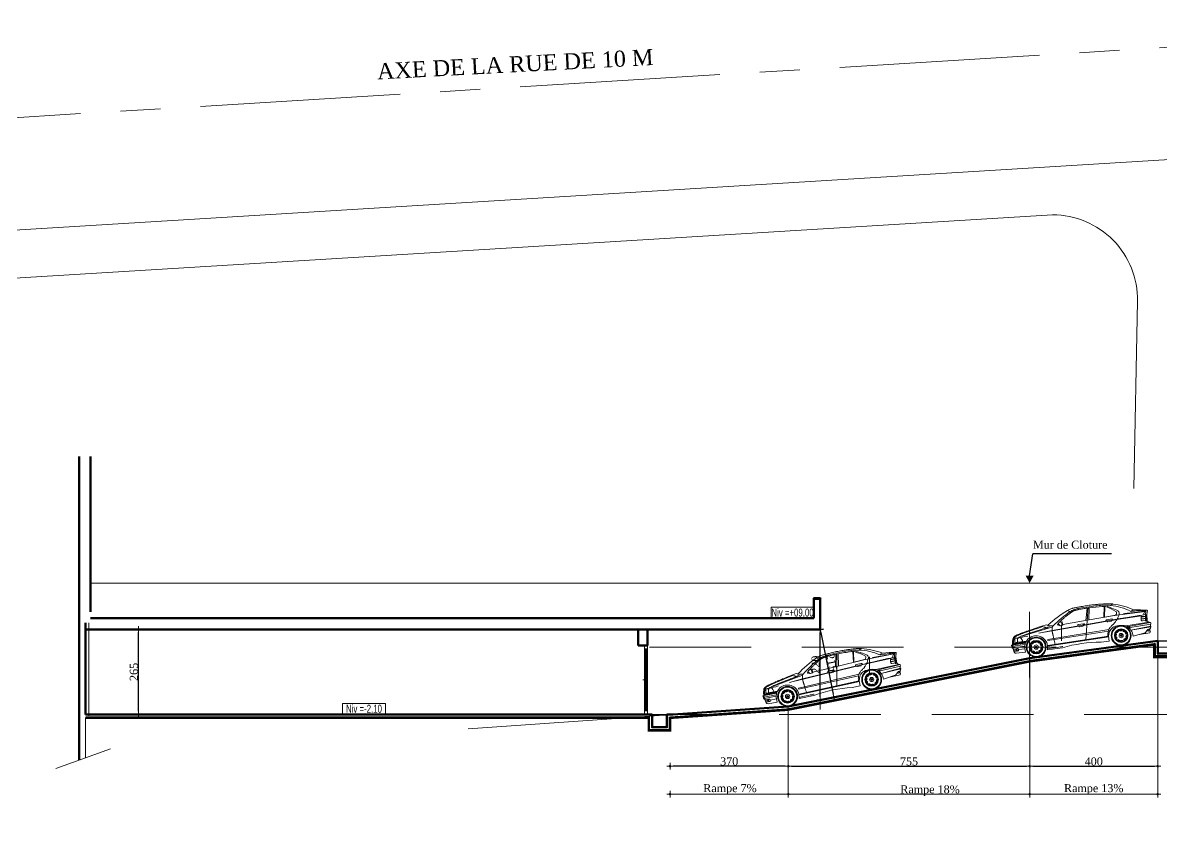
# Model space of a CAD drawing. Header units: metres. Extents: x 0 to 4415, y 1197 to 2590.
# Drawn here: x 1894.35 to 1929.9, y 1281.2 to 1306.47 of the extents above; entities that cross this region are included whole.
import ezdxf
from ezdxf.enums import TextEntityAlignment as Align

# ---------------------------------------------------------------- set-up
doc = ezdxf.new("R2010")
doc.units = ezdxf.units.M
for name, pattern in [('AXES', [2, 1.25, -0.25, 0.25, -0.25]), ('CACHE2', [4.7625, 3.175, -1.5875]), ('CONTINU', [0])]:
    doc.linetypes.add(name, pattern=pattern)
doc.layers.get('DEFPOINTS').update_dxf_attribs({"lineweight": 5})
doc.layers.add('00-axe', color=7, linetype='AXES', lineweight=5, true_color=0xdb0000)
for name, color, linetype, lineweight in [('00-cote', 7, 'CONTINU', 20), ('00-Menuiserie', 152, 'CONTINU', 5), ('00-Niveau', 2, 'Continuous', 9), ('A_TRAM', 10, 'AXES', 15), ('AMENAGEMENT', 7, 'Continuous', 5), ('caché', 20, 'CACHE2', 13), ('gris', 251, 'Continuous', 9), ('mur', 7, 'Continuous', 50), ('vue', 7, 'Continuous', 5)]:
    doc.layers.add(name, color=color, linetype=linetype, lineweight=lineweight)
doc.styles.add('style1', font='romantic.ttf')
doc.styles.add('STYLE2', font='swissl.ttf', dxfattribs={"width": 0.7})
doc.styles.add('WALIDcotat', font='times.ttf')
doc.dimstyles.new('walid 100', dxfattribs={"dimscale": 0, "dimtxt": 0.25, "dimasz": 0.1, "dimexe": 1.25, "dimexo": 0.625, "dimgap": 0.02, "dimtad": 1, "dimdec": 0, "dimlfac": 100, "dimrnd": 5, "dimtxsty": 'WALIDcotat', "dimblk": 'COTE', "dimcen": 2.5, "dimse1": 1, "dimse2": 1, "dimclrd": 256, "dimclrt": 256, "dimadec": 0, "dimazin": 0, "dimtfac": 1, "dimtdec": 0, "dimtix": 1, "dimtmove": 2, "dimatfit": 3, "dimldrblk": 'COTE', "dimfxl": 1.25, "dimarcsym": 0})

# ---------------------------------------------------------------- blocks, each defined once
blk = doc.blocks.new('C3A9VA8Z')
at = {"color": 0, "linetype": 'ByBlock'}
for p, q in [((169.6, 106.2), (171.8, 107.6)), ((171.8, 107.6), (173.8, 108.9)), ((173.8, 108.9), (175.6, 110)), ((175.6, 110), (177.4, 111.1)), ((177.4, 111.1), (179.1, 112.2)), ((179.1, 112.2), (180.7, 113.1)), ((180.7, 113.1), (182.2, 114.1)), ((182.2, 114.1), (183.7, 115)), ((183.7, 115), (185.1, 115.8)), ((185.1, 115.8), (186.6, 116.6)), ((186.6, 116.6), (188, 117.5)), ((188, 117.5), (189.4, 118.3)), ((189.4, 118.3), (190.8, 119)), ((190.8, 119), (192.1, 119.8)), ((192.1, 119.8), (193.4, 120.5)), ((193.4, 120.5), (194.7, 121.2)), ((194.7, 121.2), (195.8, 121.9)), ((195.8, 121.9), (197, 122.5)), ((197, 122.5), (198, 123.1)), ((198, 123.1), (199, 123.6)), ((199, 123.6), (199.9, 124.1)), ((199.9, 124.1), (200.8, 124.6)), ((200.8, 124.6), (201.7, 125)), ((201.7, 125), (202.5, 125.4)), ((202.5, 125.4), (203.4, 125.8)), ((203.4, 125.8), (204.3, 126.2)), ((204.3, 126.2), (205.2, 126.5)), ((205.2, 126.5), (206.2, 126.8)), ((206.2, 126.8), (207.3, 127.1)), ((207.3, 127.1), (208.4, 127.4)), ((208.4, 127.4), (209.6, 127.7)), ((209.6, 127.7), (210.8, 127.9)), ((210.8, 127.9), (212.2, 128.2)), ((212.2, 128.2), (213.6, 128.4)), ((213.6, 128.4), (215.1, 128.6)), ((215.1, 128.6), (216.8, 128.8)), ((216.8, 128.8), (218.6, 129)), ((218.6, 129), (220.4, 129.2)), ((220.4, 129.2), (222.5, 129.4)), ((222.5, 129.4), (224.6, 129.5)), ((224.6, 129.5), (226.9, 129.7)), ((226.9, 129.7), (229.4, 129.8)), ((229.4, 129.8), (232, 129.9)), ((232, 129.9), (234.8, 130)), ((254.3, 133.8), (233.2, 33.2)), ((234.8, 130), (237.7, 130.1)), ((237.7, 130.1), (240.7, 130.2)), ((240.7, 130.2), (243.8, 130.2)), ((250, 130.3), (240.9, 92.4)), ((243.8, 130.2), (247.1, 130.3)), ((247.1, 130.3), (250, 130.3)), ((257.1, 130.3), (250.4, 92.7)), ((257.1, 130.3), (257.4, 130.3)), ((304, 128.3), (298.6, 94.6)), ((306.1, 127.7), (300.5, 94.8)), ((133.3, 86.4), (30.5, 70.1)), ((133, 75.7), (90.3, 72.9)), ((216.9, 77.9), (108.3, 73.5)), ((338, 83.5), (133, 75.7)), ((152.9, 93.6), (155, 95.1)), ((154.3, 89.7), (157.7, 89.8)), ((155.6, 92.6), (159, 87.9)), ((166.4, 98.7), (157.9, 97.9)), ((158.8, 98), (161.2, 100)), ((161, 87), (167.5, 87.7)), ((161.2, 100), (164.4, 102.5)), ((164.4, 102.5), (167.2, 104.5)), ((166.4, 87.6), (165.3, 98.6)), ((167.2, 104.5), (169.6, 106.2)), ((168.5, 88.9), (167.6, 97.7)), ((168.4, 90.1), (245.7, 92.6)), ((213.9, 80.7), (214, 78.8)), ((214, 78.8), (235.1, 79.6)), ((232.7, 83.6), (216, 83)), ((216.9, 78.2), (216.8, 78.9)), ((219.2, 76.1), (229.8, 76.5)), ((306.4, 81.5), (231.9, 78.5)), ((231.9, 78.8), (231.9, 79.5)), ((235, 80.4), (235, 81.5)), ((235.1, 79.6), (235, 80.4)), ((332.4, 95.9), (245.7, 92.5)), ((330.3, 96.3), (300.5, 94.8)), ((303.2, 84), (303.3, 82.1)), ((303.3, 82.1), (324.4, 83)), ((322, 87), (305.3, 86.3)), ((306.2, 81.6), (306.1, 82.3)), ((308.5, 79.5), (319.1, 79.9)), ((321.2, 82.2), (321.2, 82.8)), ((337.4, 82.8), (321.2, 82.1)), ((324.3, 83.8), (324.3, 84.9)), ((324.4, 82.9), (324.3, 83.8)), ((428.1, 95.9), (332.4, 95.9)), ((415, 84.1), (337.4, 82.8)), ((428.1, 95.9), (360.2, 98)), ((412.8, 71.6), (412.9, 72.4)), ((413.4, 75.7), (413.9, 79.1)), ((428.7, 73.3), (414, 73.3)), ((414.4, 82.4), (414.4, 82.7)), ((429, 74.4), (414.5, 74.4)), ((428.9, 80), (415, 80)), ((428.6, 81.1), (415.5, 81.1)), ((428.3, 85.6), (417.7, 85.6)), ((426.2, 67.6), (427.9, 86.3)), ((427.9, 86.3), (430.9, 97.6)), ((430.8, 66.1), (432.5, 85.5)), ((432.5, 85.5), (435.6, 97.2)), ((0.3, 47.8), (44.9, 47.8)), ((1.9, 37.8), (0.3, 47.8)), ((2.2, 37.8), (1.9, 37.8)), ((6, 49.8), (3.9, 47.8)), ((3.9, 43.4), (42.9, 43.4)), ((3.9, 38.9), (41.6, 38.9)), ((6.6, 25), (3.9, 38.9)), ((7.3, 49.8), (5.4, 47.8)), ((7.8, 50), (46.2, 50)), ((8.2, 51.7), (47.3, 51.7)), ((9.2, 65.3), (8.5, 66.1)), ((12, 54.6), (12.2, 55.9)), ((12.2, 55.9), (12.5, 58.4)), ((12.5, 58.4), (13, 61)), ((12.8, 53.8), (48.6, 53.4)), ((13, 61), (13.9, 63.9)), ((13.9, 63.9), (15.2, 67.6)), ((20.2, 54.6), (20.4, 55.9)), ((20.4, 55.9), (20.7, 58.4)), ((20.7, 58.4), (21.2, 61)), ((21.2, 61), (21.6, 62.2)), ((22.1, 63.9), (23.3, 67.1)), ((115.1, 50), (308.8, 55)), ((115.1, 50), (115.2, 46.7)), ((115.2, 46.7), (306.5, 50.6)), ((362.6, 59), (435.2, 60.9)), ((370.7, 56.6), (440.9, 59.2)), ((375.2, 52), (440.9, 54.2)), ((439.6, 47.6), (376.6, 43.5)), ((376.6, 43.5), (439.6, 45.6)), ((428.3, 67.8), (416.1, 67.8)), ((421.8, 31.2), (427.2, 37.3)), ((431.1, 65.2), (428.4, 65.2)), ((430.5, 38.8), (432.8, 38.8)), ((435.2, 60.9), (431.1, 65.2)), ((440.3, 59.5), (435.2, 60.9)), ((438.9, 44.5), (436.6, 40.8)), ((439.6, 46.9), (438.9, 54.1)), ((440.9, 58.5), (440.9, 54.2)), ((4.7, 34.5), (12.5, 34.5)), ((5.4, 31.1), (12.6, 31.1)), ((5.6, 30), (13, 30)), ((6.2, 26.7), (13, 26.7)), ((40.7, 20), (11.9, 20.5)), ((14, 33.2), (14, 32.7)), ((14.4, 28.7), (14.5, 28.3)), ((15.7, 32.9), (16.2, 28)), ((17.1, 34.5), (18.7, 34.5)), ((17.6, 26.7), (19.2, 26.7)), ((20.1, 33.2), (20.6, 28.3)), ((20.4, 30.7), (40.7, 30.7)), ((40.7, 20), (40.7, 31.1)), ((72.4, 0), (74.2, 0)), ((74.1, 31.1), (78.5, 31.1)), ((74.1, 0), (78.5, 0)), ((76.3, 28.9), (76.3, 33.3)), ((110.7, 17.8), (112, 31.1)), ((110.7, 17.8), (157.4, 18)), ((305.2, 32.2), (111.8, 28.9)), ((305.1, 34.4), (112, 31.1)), ((279.6, 18.7), (305.2, 18.9)), ((305.2, 18.9), (305.1, 34.4)), ((341.9, 31.1), (346.3, 31.1)), ((341.9, 0), (346.3, 0)), ((344.1, 28.9), (344.1, 33.3)), ((380.7, 24.4), (419.1, 29.8)), ((401.6, 27.2), (434.3, 27.6)), ((436.6, 34), (424.1, 33.8)), ((434.3, 27.6), (436.6, 34))]:
    blk.add_line(p, q, dxfattribs=at)
for points in [[(188.5, 131.1, -0.015238), (192.9, 133, -0.029264), (195.3, 133.7, -0.006163), (203, 135.6, -0.030966), (204.6, 135.9, -0.009078), (210, 136.3, -0.004626), (220.7, 136.9, -0.001513), (232.9, 137.5, -0.002359), (240.8, 137.8, -0.008135), (257.7, 138.1, -0.008024), (274.8, 137.8, -0.00447), (286.9, 137.3, -0.004491), (298.8, 136.6, -0.003788), (306.2, 136, -0.002829), (316, 135.1, -0.011852), (321.2, 134.5, -0.008353), (328.6, 133.4, -0.039181), (329.3, 133.2, -0.010193), (331.9, 132.2)], [(196.3, 126.7, -0.016561), (200.4, 128.6, -0.033525), (202.6, 129.3, -0.00416), (209, 131, -0.013974), (211, 131.4, -0.010489), (216.7, 132.4, -0.016128), (220.4, 132.8, -0.009456), (223.4, 133, -0.003064), (232.7, 133.3, -0.008102), (265.2, 133.9, -0.011369), (288.4, 133.3, -0.003519), (297.8, 132.8, -0.005958), (303.4, 132.4, -0.006803), (310.4, 131.8, -0.018906), (312.9, 131.4, -0.010871), (314.5, 131, 0.003748), (319.2, 130, 0.007082), (320.9, 129.6, 0.00356), (324.2, 129)], [(312.7, 127.5), (321.6, 122.7), (332, 117.4), (341.8, 111.1, -0.492611), (345, 94.2, 1.746646)], [(12.2, 68, -0.041907), (13.4, 70.2, -0.09594), (14.1, 71, -0.036602), (17.5, 73, -0.041384), (20.7, 74.2, -0.004955), (25.5, 75.7, -0.012733), (27.3, 76.1, -0.0036), (27.8, 76.2, -0.000093), (44.8, 79.9, -0.004917), (71.3, 85.4, -0.003883), (105.1, 91.7)], [(345, 94.2, -0.026368), (340.6, 86.2, -0.040706), (337.1, 81.4, -0.006221), (330.3, 73.8, -0.044425), (329.2, 72.8, -0.005163), (327.1, 71.2, -0.006933), (325.4, 70.1, -0.016366), (322, 67.9, 0.023692), (319.6, 66.3, 0.017975), (318.3, 65.3, 0.007178), (315.1, 62.5, 0.013606), (312.1, 59.7, 0.03139), (311, 58.4, 0.029883), (310, 57, 0.012319), (307.9, 53.3, 0.006882), (306.6, 50.7, 0.01131), (305.8, 49.1, 0.033122), (305.6, 48.4, 0.004564), (304.1, 43.3, 0.03807), (303.4, 39.8, 0.025363), (303.1, 34.4)], [(338, 83.5, -0.001144), (348.4, 83.8, -0.002923), (352.5, 83.9, -0.000355), (370.9, 84.3, 0.001256), (376.1, 84.4, 0.006272), (388.9, 84.8, -0.006121), (401.6, 85.3, -0.005859), (402.3, 85.3, -0.000872), (407, 85.3, -0.036063), (410.1, 85.1, -0.021977), (415, 84.1)]]:
    blk.add_lwpolyline(points, format="xyb", dxfattribs=at)
for points in [[(8.5, 68.9), (10.5, 70.6), (12.2, 71.9), (13.8, 73), (15.2, 73.9), (16.5, 74.5), (17.8, 75.1), (19, 75.6), (20.2, 76), (21.5, 76.3), (22.8, 76.7), (24.2, 77.1), (25.6, 77.4), (27.1, 77.8), (28.7, 78.2), (30.3, 78.6), (31.9, 79), (33.7, 79.4), (35.5, 79.8), (37.3, 80.2), (39.2, 80.7), (41.1, 81.1), (43, 81.5), (44.9, 82), (46.9, 82.4), (48.7, 82.8), (50.6, 83.2), (52.5, 83.6), (54.5, 84), (56.4, 84.5), (58.5, 84.9), (60.6, 85.3), (62.8, 85.8), (65.2, 86.3), (68.1, 86.9), (71.8, 87.6), (76.7, 88.5), (83.3, 89.7), (91.8, 91.3), (102.7, 93.2), (116.3, 95.6)], [(126.2, 88.8), (123.7, 88.1), (120.6, 87.5), (117, 86.7), (113.1, 86), (109, 85.2), (104.8, 84.4), (100.6, 83.6), (96.4, 82.9), (92.5, 82.2), (88.7, 81.6), (85.2, 81), (81.9, 80.4), (78.9, 79.9), (76, 79.4), (73.4, 78.9), (71, 78.5), (68.8, 78.1), (66.9, 77.8), (65, 77.4), (63.3, 77.1), (61.5, 76.8), (59.8, 76.5), (58, 76.1), (56.1, 75.8), (54.1, 75.4), (51.9, 74.9), (49.4, 74.5), (46.8, 73.9), (43.8, 73.4), (40.6, 72.8), (37.1, 72.1), (33.3, 71.4)], [(117.1, 86.7), (115.3, 87.4), (113.7, 88), (112.3, 88.5), (111, 89.1), (109.9, 89.7), (108.9, 90.2), (108, 90.7), (107.2, 91.1)], [(136.5, 31.1), (136, 36), (135.7, 40.3), (135.3, 44.1), (135, 47.5), (134.7, 50.4), (134.4, 53), (134.1, 55.3), (133.9, 57.3), (133.7, 59.1), (133.5, 60.8), (133.3, 62.2), (133.2, 63.6), (133, 64.8), (132.9, 65.9), (132.8, 66.9), (132.8, 67.8), (132.7, 68.8), (132.7, 69.6), (132.7, 70.5), (132.7, 71.4), (132.7, 72.3), (132.7, 73.2), (132.8, 74.1), (132.8, 75.1), (132.9, 76.1), (133, 77.1), (133.1, 78.2), (133.3, 79.3), (133.4, 80.4), (133.6, 81.5), (133.8, 82.6), (134, 83.7), (134.3, 84.8), (134.6, 85.8), (134.9, 86.8), (135.3, 87.6), (135.8, 88.4), (136.3, 89.1), (136.8, 89.6), (137.4, 90)], [(8.5, 68.9), (9.5, 68.6), (10.4, 68.4), (11.2, 68.2), (12, 68.1), (12.6, 68), (13.2, 67.9), (13.7, 67.8), (14.2, 67.7), (14.7, 67.6), (15.2, 67.6), (15.7, 67.5), (16.2, 67.5), (16.8, 67.4), (17.6, 67.4), (18.4, 67.3), (19.5, 67.2), (20.7, 67.1), (22.4, 67.1), (24.7, 67.1), (28, 67.1), (32.5, 67.3), (38.3, 67.7), (45.8, 68.2), (55.2, 68.9)], [(8.5, 68.9), (9.5, 68.6), (10.4, 68.4), (11.2, 68.2), (12, 68.1), (12.6, 68), (13.2, 67.9), (13.7, 67.8), (14.2, 67.7), (14.7, 67.6), (15.2, 67.6), (15.7, 67.5), (16.2, 67.5), (16.8, 67.4), (17.6, 67.4), (18.4, 67.3), (19.5, 67.2), (20.7, 67.1), (22.4, 67.1), (24.7, 67.1), (28, 67.1), (32.5, 67.3), (38.3, 67.7), (45.8, 68.2), (55.2, 68.9)], [(111, 20.7), (123.1, 21), (133.2, 21.2), (140.9, 21.4), (146.8, 21.5), (151.2, 21.5), (154.4, 21.6), (157, 21.6), (159.2, 21.6)]]:
    blk.add_lwpolyline(points, dxfattribs=at)
for centre, radius in [((231.7, 81.2), 0.982), ((76.3, 31.1), 31.1), ((76.3, 31.1), 28.9), ((76.3, 31.1), 21.1), ((76.3, 31.1), 20), ((76.3, 31.1), 6.67), ((344.1, 31.1), 31.1), ((344.1, 31.1), 28.9), ((344.1, 31.1), 21.1), ((344.1, 31.1), 20), ((344.1, 31.1), 6.67), ((76.3, 31.1), 3.33), ((76.3, 31.1), 2.22), ((344.1, 31.1), 3.33), ((344.1, 31.1), 2.22)]:
    blk.add_circle(centre, radius, dxfattribs=at)
for centre, radius, start, end in [((312.6, -167.3), 323.2, 112.5688, 126.1911), ((413.5, -287.8), 467.9, 117.6569, 126.1593), ((198.4, 139.4), 12.9, 219.9083, 260.602), ((260.8, -470.3), 600.6, 86.4102, 90.3237), ((297.1, 97.8), 31.3, 64.542, 89.4756), ((177.4, -110.6), 271.5, 53.6819, 60.6363), ((333.9, 116.6), 15.7, 97.4134, 127.9183), ((274.5, -60.1), 195.6, 55.9003, 75.2848), ((332, 103.8), 7.63, 257.1704, 35.3739), ((268.9, -97.2), 237.9, 58.3349, 74.6615), ((141.9, 149.8), 60, 244.7714, 265.7415), ((154.3, 91.9), 2.22, 128.1629, 271.8241), ((158.2, 94.6), 3.33, 95.5154, 216.4792), ((160.8, 89.3), 2.22, 216.4792, 275.5154), ((166.5, 97.6), 1.11, 5.5154, 95.5154), ((167.4, 88.8), 1.11, 275.5154, 5.5154), ((216.1, 80.7), 2.22, 92.2586, 182.2586), ((219.1, 78.3), 2.22, 182.2586, 272.2586), ((229.7, 78.7), 2.22, 272.2586, 2.2586), ((232.8, 81.4), 2.22, 2.2586, 92.2586), ((305.4, 84.1), 2.22, 92.2586, 182.2586), ((308.4, 81.7), 2.22, 182.2586, 272.2586), ((319, 82.1), 2.22, 272.2586, 2.2586), ((322.1, 84.8), 2.22, 2.2586, 92.2586), ((398.2, 77.9), 27.7, 99.1723, 120.426), ((357.7, -448.3), 550.8, 82.3646, 87.2444), ((360.8, -226), 332.9, 77.1557, 84.3052), ((416.1, 71.1), 3.33, 171.6422, 270), ((414, 72.2), 1.11, 90, 171.6422), ((414.5, 75.6), 1.11, 171.6422, 270), ((415, 78.9), 1.11, 90, 171.6422), ((417.7, 82.2), 3.33, 90, 171.6422), ((415.5, 82.2), 1.11, 171.6422, 270), ((436.1, 85.5), 13.2, 95.9414, 179.7048), ((428.3, 84.4), 1.11, 10.2298, 90), ((428.6, 82.2), 1.11, 270, 7.2879), ((428.7, 72.2), 1.11, 354.1754, 90), ((428.9, 78.9), 1.11, 2.9085, 90), ((429, 75.6), 1.11, 270, 358.5462), ((385.2, 76.7), 44.9, 7.2879, 10.2298), ((385.2, 76.7), 44.9, 349.7702, 354.1754), ((385.2, 76.7), 44.9, 358.5462, 2.9085), ((434.6, 97.5), 1.11, 345, 78.5221), ((2.2, 35.6), 2.22, 10.9541, 90), ((65.3, 45.3), 61.5, 157.4157, 193.3381), ((65.3, 45.3), 61.5, 160.3689, 193.3381), ((5.6, 50.3), 0.667, 313.284, 355.191), ((65.3, 45.3), 59.2, 160.9445, 175.191), ((7.8, 49.4), 0.667, 90, 136.9403), ((8, 65.7), 0.667, 36.3636, 160.3689), ((65.3, 45.3), 58.1, 158.5779, 172.9565), ((8.2, 52.4), 0.667, 172.9565, 270), ((8.6, 64.9), 0.667, 340.9445, 36.3636), ((12.8, 54.5), 0.778, 173.3036, 270), ((21, 54.5), 0.778, 173.3036, 270), ((32.3, 59.1), 11.1, 98.9982, 164.0448), ((19.3, 54.3), 17.4, 357.3859, 48.3795), ((76.3, 31.1), 35.6, 0.0312, 180.6272), ((58.1, 37), 0.222, 144.5529, 179.4471), ((60.2, 36.3), 2.22, 129.5991, 194.4009), ((62.7, 37), 4.76, 194.4009, 229.8407), ((61.8, 34.4), 4.76, 94.1593, 129.5991), ((76.3, 31.1), 16.7, 151.2651, 172.7349), ((56.3, 37.6), 6.38, 319.4687, 4.5313), ((61.6, 38), 1.11, 4.5313, 94.1593), ((63.3, 43.4), 1.11, 154.3181, 253.7462), ((72.6, 36.5), 12.6, 102.4986, 144.3609), ((63.5, 50.4), 8.04, 266.6617, 340.2947), ((76.3, 31.1), 16.7, 109.6622, 137.5808), ((69.9, 47.8), 1.11, 354.6732, 94.1014), ((77.7, 45.9), 4.76, 122.4009, 157.8407), ((76.3, 31.1), 16.7, 79.2651, 100.7349), ((74.3, 47.2), 1.11, 157.8407, 247.4687), ((76.3, 52.1), 6.38, 247.4687, 292.5313), ((76.3, 48), 2.22, 57.5991, 122.4009), ((76.3, 50.2), 0.222, 72.5529, 107.4471), ((74.9, 45.9), 4.76, 22.1593, 57.5991), ((78.3, 47.2), 1.11, 292.5313, 22.1593), ((84, 47.2), 1.11, 82.3181, 181.7462), ((90.7, 49.2), 8.04, 194.6617, 268.2947), ((76.3, 31.1), 16.7, 37.6622, 65.5808), ((80.3, 36.3), 12.6, 30.4986, 72.3609), ((91, 38), 1.11, 85.8407, 175.4687), ((96.3, 37.6), 6.38, 175.4687, 220.5313), ((90.2, 42.3), 1.11, 282.6732, 22.1014), ((76.3, 31.1), 16.7, 7.2651, 28.7349), ((90.7, 34.4), 4.76, 50.4009, 85.8407), ((89.9, 37), 4.76, 310.1593, 345.5991), ((92.4, 36.3), 2.22, 345.5991, 50.4009), ((94.4, 37), 0.222, 0.5529, 35.4471), ((342.3, 28.6), 37.6, 126.198, 170.9821), ((341.5, 8.2), 55, 67.0716, 112.9284), ((325.9, 37), 0.222, 144.5529, 179.4471), ((328, 36.3), 2.22, 129.5991, 194.4009), ((330.5, 37), 4.76, 194.4009, 229.8407), ((329.6, 34.4), 4.76, 94.1593, 129.5991), ((344.1, 31.1), 16.7, 151.2651, 172.7349), ((324.1, 37.6), 6.38, 319.4687, 4.5313), ((329.4, 38), 1.11, 4.5313, 94.1593), ((331.1, 43.4), 1.11, 154.3181, 253.7462), ((340.4, 36.5), 12.6, 102.4986, 144.3609), ((331.3, 50.4), 8.04, 266.6617, 340.2947), ((344.1, 31.1), 16.7, 109.6622, 137.5808), ((337.7, 47.8), 1.11, 354.6732, 94.1014), ((342.1, 47.2), 1.11, 157.8407, 247.4687), ((345.4, 45.9), 4.76, 122.4009, 157.8407), ((344.1, 31.1), 16.7, 79.2651, 100.7349), ((344.1, 52.1), 6.38, 247.4687, 292.5313), ((344.1, 48), 2.22, 57.5991, 122.4009), ((344.1, 50.2), 0.222, 72.5529, 107.4471), ((342.7, 45.9), 4.76, 22.1593, 57.5991), ((346.1, 47.2), 1.11, 292.5313, 22.1593), ((351.8, 47.2), 1.11, 82.3181, 181.7462), ((358.4, 49.2), 8.04, 194.6617, 268.2947), ((344.1, 31.1), 16.7, 37.6622, 65.5808), ((348.1, 36.3), 12.6, 30.4986, 72.3609), ((358.8, 38), 1.11, 85.8407, 175.4687), ((364, 37.6), 6.38, 175.4687, 220.5313), ((358, 42.3), 1.11, 282.6732, 22.1014), ((344.1, 31.1), 16.7, 7.2651, 28.7349), ((358.5, 34.4), 4.76, 50.4009, 85.8407), ((357.7, 37), 4.76, 310.1593, 345.5991), ((360.1, 36.3), 2.22, 345.5991, 50.4009), ((362.2, 37), 0.222, 0.5529, 35.4471), ((355.1, 38.1), 22.2, 13.8801, 69.1637), ((363.8, 45.1), 13.4, 31.0359, 58.8428), ((347.9, 27.3), 33, 355.0396, 29.3674), ((428.4, 67.4), 2.22, 175, 270), ((430.5, 34.3), 4.44, 90, 138.5173), ((428.3, 68.9), 1.11, 270, 349.7702), ((424, 49.4), 16.2, 287.5133, 347.0322), ((435.2, 53.8), 4.44, 91.4713, 91.4713), ((431.9, 66), 1.11, 175, 223.8165), ((432.8, 43.2), 4.44, 270, 327.3232), ((435.2, 46.9), 4.44, 327.3232, 0), ((439.7, 58.5), 1.11, 0.0564, 59.8997), ((12, 26), 5.56, 190.9541, 269.0452), ((12.5, 33), 1.44, 5.7055, 90), ((12.6, 32.6), 1.44, 270, 5.7055), ((13, 28.6), 1.44, 5.7055, 90), ((13, 28.1), 1.44, 270, 5.7055), ((17.1, 33), 1.44, 90, 185.7055), ((17.6, 28.1), 1.44, 185.7055, 270), ((18.7, 33), 1.44, 5.7055, 90), ((19.2, 28.1), 1.44, 270, 5.7055), ((58.5, 30.2), 1.11, 66.6732, 166.1014), ((70, 29.3), 12.6, 174.4986, 216.3609), ((54, 24.9), 8.04, 338.6617, 52.2947), ((60.3, 34.2), 1.11, 229.8407, 319.4687), ((76.3, 31.1), 16.7, 181.6622, 209.5808), ((60.6, 22.6), 1.11, 226.3181, 325.7462), ((68.7, 18.4), 4.76, 166.1593, 201.5991), ((65.2, 19.2), 1.11, 76.5313, 166.1593), ((76.3, 31.1), 16.7, 223.2651, 244.7349), ((66.4, 17.4), 2.22, 201.5991, 266.4009), ((65.1, 15.7), 0.222, 216.5529, 251.4471), ((64, 14.1), 6.38, 31.4687, 76.5313), ((66.5, 20), 4.76, 266.4009, 301.8407), ((68.4, 16.9), 1.11, 301.8407, 31.4687), ((71.6, 13.9), 1.11, 138.6732, 238.1014), ((75.3, 8), 8.04, 50.6617, 124.2947), ((76.1, 24.6), 12.6, 246.4986, 288.3609), ((76.3, 31.1), 16.7, 253.6622, 281.5808), ((79.6, 13.5), 1.11, 298.3181, 37.7462), ((84.1, 16.9), 1.11, 148.5313, 238.1593), ((88.6, 14.1), 6.38, 103.4687, 148.5313), ((76.3, 31.1), 16.7, 295.2651, 316.7349), ((86.1, 20), 4.76, 238.1593, 273.5991), ((86.2, 17.4), 2.22, 273.5991, 338.4009), ((87.4, 19.2), 1.11, 13.8407, 103.4687), ((87.5, 15.7), 0.222, 288.5529, 323.4471), ((83.9, 18.4), 4.76, 338.4009, 13.8407), ((98, 23.1), 8.04, 122.6617, 196.2947), ((76.3, 31.1), 16.7, 325.6622, 353.5808), ((91.2, 21.4), 1.11, 210.6732, 310.1014), ((92.3, 34.2), 1.11, 220.5313, 310.1593), ((82.5, 28.9), 12.6, 318.4986, 0.3609), ((94, 28.8), 1.11, 10.3181, 109.7462), ((220.9, -393.2), 416.2, 81.8831, 98.7717), ((337.8, 29.3), 12.6, 174.4986, 216.3609), ((326.3, 30.2), 1.11, 66.6732, 166.1014), ((321.8, 24.9), 8.04, 338.6617, 52.2947), ((328.1, 34.2), 1.11, 229.8407, 319.4687), ((344.1, 31.1), 16.7, 181.6622, 209.5808), ((328.4, 22.6), 1.11, 226.3181, 325.7462), ((336.5, 18.4), 4.76, 166.1593, 201.5991), ((333, 19.2), 1.11, 76.5313, 166.1593), ((344.1, 31.1), 16.7, 223.2651, 244.7349), ((334.1, 17.4), 2.22, 201.5991, 266.4009), ((332.9, 15.7), 0.222, 216.5529, 251.4471), ((331.7, 14.1), 6.38, 31.4687, 76.5313), ((334.3, 20), 4.76, 266.4009, 301.8407), ((336.2, 16.9), 1.11, 301.8407, 31.4687), ((339.4, 13.9), 1.11, 138.6732, 238.1014), ((343.1, 8), 8.04, 50.6617, 124.2947), ((343.9, 24.6), 12.6, 246.4986, 288.3609), ((344.1, 31.1), 16.7, 253.6622, 281.5808), ((347.3, 13.5), 1.11, 298.3181, 37.7462), ((351.9, 16.9), 1.11, 148.5313, 238.1593), ((356.4, 14.1), 6.38, 103.4687, 148.5313), ((344.1, 31.1), 16.7, 295.2651, 316.7349), ((353.8, 20), 4.76, 238.1593, 273.5991), ((354, 17.4), 2.22, 273.5991, 338.4009), ((355.2, 19.2), 1.11, 13.8407, 103.4687), ((355.3, 15.7), 0.222, 288.5529, 323.4471), ((351.6, 18.4), 4.76, 338.4009, 13.8407), ((365.8, 23.1), 8.04, 122.6617, 196.2947), ((344.1, 31.1), 16.7, 325.6622, 353.5808), ((359, 21.4), 1.11, 210.6732, 310.1014), ((360, 34.2), 1.11, 220.5313, 310.1593), ((350.2, 28.9), 12.6, 318.4986, 0.3609), ((361.8, 28.8), 1.11, 10.3181, 109.7462), ((418.5, 34.2), 4.44, 277.9072, 318.5173)]:
    blk.add_arc(centre, radius, start, end, dxfattribs=at)
for points in [[(76.3, 31.1), (74.1, 31.1), (76.3, 33.3)], [(76.3, 31.1), (78.5, 31.1), (76.3, 28.9)], [(344.1, 31.1), (341.9, 31.1), (344.1, 33.3)], [(344.1, 31.1), (346.3, 31.1), (344.1, 28.9)]]:
    blk.add_solid(points, dxfattribs=at)
blk = doc.blocks.new('COTE')
at = {"ltscale": 0.05}
h = blk.add_hatch(color=256, dxfattribs=at)
edge = h.paths.add_edge_path()
edge.add_arc((0, 0), 0.25, 0, 360)
for p, q in [((1, 0), (-1, 0)), ((0, -1), (0, 1))]:
    blk.add_line(p, q)
blk.add_circle((0, 0), 0.25)
blk = doc.blocks.new('*D106')
at = {"layer": 'DEFPOINTS', "color": 0, "transparency": 16777216}
for p in [(1911.712, 1324.102), (1912.712, 1211.677), (1912.712, 1211.677)]:
    blk.add_point(p, dxfattribs=at)
at = {"layer": 'vue', "lineweight": -2, "transparency": 16777216}
blk.add_line((1911.812, 1211.677), (1912.612, 1211.677), dxfattribs=at)
at = {"layer": 'vue', "lineweight": -2, "transparency": 16777216, "xscale": 0.1, "yscale": 0.1, "zscale": 0.1, "rotation": 180}
blk.add_blockref('COTE', (1911.712, 1211.677), dxfattribs=at)
at = {"layer": 'vue', "lineweight": -2, "transparency": 16777216, "xscale": 0.1, "yscale": 0.1, "zscale": 0.1}
blk.add_blockref('COTE', (1912.712, 1211.677), dxfattribs=at)
at = {"layer": 'vue', "transparency": 16777216, "insert": (1912.212, 1211.824), "char_height": 0.25, "attachment_point": 5, "style": 'WALIDcotat'}
blk.add_mtext('100', dxfattribs=at)
blk = doc.blocks.new('*D620')
at = {"layer": '00-cote', "lineweight": -2, "ltscale": 0.5, "transparency": 16777216}
blk.add_line((1897.966, 1284.977), (1897.966, 1287.43), dxfattribs=at)
at = {"layer": 'DEFPOINTS', "color": 0, "ltscale": 0.5, "transparency": 16777216}
for p in [(1896.408, 1287.53), (1897.966, 1287.53), (1896.408, 1284.877)]:
    blk.add_point(p, dxfattribs=at)
at = {"layer": '00-cote', "lineweight": -2, "ltscale": 0.5, "transparency": 16777216, "xscale": 0.1, "yscale": 0.1, "zscale": 0.1}
for p, rotation in [((1897.966, 1287.53), 90), ((1897.966, 1284.877), 270)]:
    blk.add_blockref('COTE', p, dxfattribs=dict(at, rotation=rotation))
at = {"layer": '00-cote', "ltscale": 0.5, "transparency": 16777216, "insert": (1897.818, 1286.203), "char_height": 0.25, "attachment_point": 5, "rotation": 90, "style": 'WALIDcotat'}
blk.add_mtext('265', dxfattribs=at)
blk = doc.blocks.new('*D621')
at = {"layer": '00-Niveau', "lineweight": -2, "ltscale": 0.5, "transparency": 16777216}
blk.add_line((1919.274, 1287.432), (1919.659, 1285.51), dxfattribs=at)
at = {"layer": 'DEFPOINTS', "color": 0, "ltscale": 0.5, "transparency": 16777216}
for p in [(1919.255, 1287.53), (1919.678, 1285.412), (1919.678, 1285.412)]:
    blk.add_point(p, dxfattribs=at)
at = {"layer": '00-Niveau', "lineweight": -2, "ltscale": 0.5, "transparency": 16777216, "xscale": 0.1, "yscale": 0.1, "zscale": 0.1}
for p, rotation in [((1919.255, 1287.53), 101.309932474019), ((1919.678, 1285.412), 281.309932474019)]:
    blk.add_blockref('COTE', p, dxfattribs=dict(at, rotation=rotation))
at = {"layer": '00-Niveau', "ltscale": 0.5, "transparency": 16777216, "insert": (1919.611, 1286.5), "char_height": 0.25, "attachment_point": 5, "rotation": 281.3099, "style": 'WALIDcotat'}
blk.add_mtext('215', dxfattribs=at)
blk = doc.blocks.new('*D622')
at = {"layer": '00-Niveau', "lineweight": -2, "ltscale": 0.5, "transparency": 16777216}
blk.add_line((1919.255, 1285.427), (1919.255, 1287.43), dxfattribs=at)
at = {"layer": 'DEFPOINTS', "color": 0, "ltscale": 0.5, "transparency": 16777216}
for p in [(1919.255, 1287.53), (1919.255, 1287.53), (1919.255, 1285.327)]:
    blk.add_point(p, dxfattribs=at)
at = {"layer": '00-Niveau', "lineweight": -2, "ltscale": 0.5, "transparency": 16777216, "xscale": 0.1, "yscale": 0.1, "zscale": 0.1}
for p, rotation in [((1919.255, 1287.53), 90), ((1919.255, 1285.327), 270)]:
    blk.add_blockref('COTE', p, dxfattribs=dict(at, rotation=rotation))
at = {"layer": '00-Niveau', "ltscale": 0.5, "transparency": 16777216, "insert": (1919.108, 1286.428), "char_height": 0.25, "attachment_point": 5, "rotation": 90, "style": 'WALIDcotat'}
blk.add_mtext('220', dxfattribs=at)
blk = doc.blocks.new('*D623')
at = {"layer": '00-Niveau', "lineweight": -2, "ltscale": 0.5, "transparency": 16777216}
blk.add_line((1918.355, 1283.259), (1925.695, 1283.259), dxfattribs=at)
at = {"layer": 'DEFPOINTS', "color": 0, "ltscale": 0.5, "transparency": 16777216}
for p in [(1925.795, 1283.259), (1925.795, 1283.259), (1918.255, 1282.387)]:
    blk.add_point(p, dxfattribs=at)
at = {"layer": '00-Niveau', "lineweight": -2, "ltscale": 0.5, "transparency": 16777216, "xscale": 0.1, "yscale": 0.1, "zscale": 0.1, "rotation": 180}
blk.add_blockref('COTE', (1918.255, 1283.259), dxfattribs=at)
at = {"layer": '00-Niveau', "lineweight": -2, "ltscale": 0.5, "transparency": 16777216, "xscale": 0.1, "yscale": 0.1, "zscale": 0.1}
blk.add_blockref('COTE', (1925.795, 1283.259), dxfattribs=at)
at = {"layer": '00-Niveau', "ltscale": 0.5, "transparency": 16777216, "insert": (1922.025, 1283.407), "char_height": 0.25, "attachment_point": 5, "style": 'WALIDcotat'}
blk.add_mtext('755', dxfattribs=at)
blk = doc.blocks.new('*D624')
at = {"layer": '00-Niveau', "lineweight": -2, "ltscale": 0.5, "transparency": 16777216}
blk.add_line((1925.895, 1283.259), (1929.691, 1283.259), dxfattribs=at)
at = {"layer": 'DEFPOINTS', "color": 0, "ltscale": 0.5, "transparency": 16777216}
for p in [(1925.795, 1283.259), (1929.791, 1283.259), (1929.791, 1282.387)]:
    blk.add_point(p, dxfattribs=at)
at = {"layer": '00-Niveau', "lineweight": -2, "ltscale": 0.5, "transparency": 16777216, "xscale": 0.1, "yscale": 0.1, "zscale": 0.1, "rotation": 180}
blk.add_blockref('COTE', (1925.795, 1283.259), dxfattribs=at)
at = {"layer": '00-Niveau', "lineweight": -2, "ltscale": 0.5, "transparency": 16777216, "xscale": 0.1, "yscale": 0.1, "zscale": 0.1}
blk.add_blockref('COTE', (1929.791, 1283.259), dxfattribs=at)
at = {"layer": '00-Niveau', "ltscale": 0.5, "transparency": 16777216, "insert": (1927.793, 1283.406), "char_height": 0.25, "attachment_point": 5, "style": 'WALIDcotat'}
blk.add_mtext('400', dxfattribs=at)
blk = doc.blocks.new('*D625')
at = {"layer": '00-Niveau', "lineweight": -2, "ltscale": 0.5, "transparency": 16777216}
blk.add_line((1918.155, 1283.259), (1914.663, 1283.259), dxfattribs=at)
at = {"layer": 'DEFPOINTS', "color": 0, "ltscale": 0.5, "transparency": 16777216}
for p in [(1914.563, 1283.259), (1914.563, 1283.259), (1918.255, 1283.259)]:
    blk.add_point(p, dxfattribs=at)
at = {"layer": '00-Niveau', "lineweight": -2, "ltscale": 0.5, "transparency": 16777216, "xscale": 0.1, "yscale": 0.1, "zscale": 0.1, "rotation": 180}
blk.add_blockref('COTE', (1914.563, 1283.259), dxfattribs=at)
at = {"layer": '00-Niveau', "lineweight": -2, "ltscale": 0.5, "transparency": 16777216, "xscale": 0.1, "yscale": 0.1, "zscale": 0.1}
blk.add_blockref('COTE', (1918.255, 1283.259), dxfattribs=at)
at = {"layer": '00-Niveau', "ltscale": 0.5, "transparency": 16777216, "insert": (1916.409, 1283.407), "char_height": 0.25, "attachment_point": 5, "style": 'WALIDcotat'}
blk.add_mtext('370', dxfattribs=at)
blk = doc.blocks.new('*D626')
at = {"layer": '00-Niveau', "lineweight": -2, "ltscale": 0.5, "transparency": 16777216}
blk.add_line((1932.247, 1287.077), (1932.247, 1288.877), dxfattribs=at)
at = {"layer": 'DEFPOINTS', "color": 0, "ltscale": 0.5, "transparency": 16777216}
for p in [(1929.791, 1288.977), (1932.247, 1288.977), (1929.791, 1286.977)]:
    blk.add_point(p, dxfattribs=at)
at = {"layer": '00-Niveau', "lineweight": -2, "ltscale": 0.5, "transparency": 16777216, "xscale": 0.1, "yscale": 0.1, "zscale": 0.1}
for p, rotation in [((1932.247, 1288.977), 90), ((1932.247, 1286.977), 270)]:
    blk.add_blockref('COTE', p, dxfattribs=dict(at, rotation=rotation))
at = {"layer": '00-Niveau', "ltscale": 0.5, "transparency": 16777216, "insert": (1932.1, 1287.977), "char_height": 0.25, "attachment_point": 5, "rotation": 90, "style": 'WALIDcotat'}
blk.add_mtext('200', dxfattribs=at)
blk = doc.blocks.new('A$C6EC847CB')
for p, q in [((0.95, 0.1), (0.05, 0.1)), ((0.95, 0.07), (0.05, 0.07)), ((0.05, 0.03), (0.95, 0.03)), ((0.05, 0), (0.95, 0))]:
    blk.add_line(p, q)
for points in [[(0.05, 0), (0.05, 0.1), (0, 0.1), (0, 0)], [(0.95, 0), (0.95, 0.1), (1, 0.1), (1, 0)]]:
    blk.add_lwpolyline(points, close=True)
at = {"layer": 'DEFPOINTS'}
blk.add_line((0.5, 0.1), (0.5, 0.146), dxfattribs=at)

msp = doc.modelspace()

# ---------------------------------------------------------------- linework, layer by layer
for p in [(1925.791, 1289.204), (1928.343, 1289.892)]:
    msp.add_line(p, (1925.891, 1289.892))
msp.add_lwpolyline([(1925.791, 1289.204, 0.25, 0, 0), (1925.791, 1288.977, 0, 0, 0)], format="xyseb")
msp.add_lwpolyline([(1925.791, 1289.204, 0.25, 0, 0), (1925.791, 1288.977, 0, 0, 0)], format="xyseb")
at = {"layer": '00-cote', "ltscale": 0.5}
for p, q in [((1929.791, 1288.977), (1896.462, 1288.977)), ((1929.791, 1286.977), (1929.791, 1288.977)), ((1925.791, 1286.78), (1925.791, 1288.075)), ((1925.791, 1288.075), (1925.791, 1286.032)), ((1896.408, 1284.828), (1896.408, 1287.73))]:
    msp.add_line(p, q, dxfattribs=at)
for points in [[(1929.791, 1287.177), (1929.791, 1286.777), (1930.191, 1286.777), (1930.191, 1287.177), (1930.391, 1287.177), (1934.041, 1286.977)], [(1896.312, 1283.522), (1896.312, 1284.777)]]:
    msp.add_lwpolyline(points, dxfattribs=at)
for points in [[(1929.791, 1287.177), (1930.191, 1287.177), (1930.191, 1287.157), (1929.791, 1287.157)], [(1913.999, 1284.853), (1914.463, 1284.853), (1914.463, 1284.877), (1913.999, 1284.877)]]:
    msp.add_lwpolyline(points, close=True, dxfattribs=at)
at = {"layer": '00-Niveau', "ltscale": 0.5}
for p, q in [((1926.791, 1287.677), (1926.791, 1287.177)), ((1919.255, 1287.53), (1919.255, 1285.024)), ((1929.791, 1282.387), (1929.791, 1287.167)), ((1920.791, 1286.677), (1920.791, 1286.177)), ((1925.795, 1282.387), (1925.795, 1286.635)), ((1919.678, 1285.412), (1919.678, 1285.412)), ((1918.255, 1285.125), (1908.255, 1284.425)), ((1914.006, 1284.877), (1914.006, 1284.883)), ((1914.006, 1284.883), (1914.006, 1284.867)), ((1918.255, 1285.127), (1918.255, 1282.387)), ((1914.463, 1282.387), (1929.791, 1282.387)), ((1918.155, 1282.387), (1914.663, 1282.387)), ((1925.695, 1282.387), (1918.355, 1282.387)), ((1929.691, 1282.387), (1925.895, 1282.387))]:
    msp.add_line(p, q, dxfattribs=at)
at = {"layer": '00-Niveau'}
for points in [[(1917.719, 1288.221), (1919.055, 1288.221), (1919.055, 1287.88), (1917.719, 1287.88)], [(1904.337, 1285.218), (1905.673, 1285.218), (1905.673, 1284.877), (1904.337, 1284.877)]]:
    msp.add_lwpolyline(points, close=True, dxfattribs=at)
at = {"layer": 'A_TRAM', "color": 1, "ltscale": 5}
for p, q in [((1936.08, 1306.063), (1893.126, 1303.445)), ((1897.089, 1283.798), (1895.38, 1283.192))]:
    msp.add_line(p, q, dxfattribs=at)
at = {"layer": 'caché', "linetype": 'CACHE2'}
for p, q in [((1913.92, 1286.977), (1937.055, 1286.977)), ((1913.208, 1284.877), (1934.041, 1284.877))]:
    msp.add_line(p, q, dxfattribs=at)
at = {"layer": 'gris'}
for p, q in [((1931.624, 1302.285), (1893.339, 1299.951)), ((1926.508, 1300.47), (1893.431, 1298.454)), ((1929.158, 1297.776), (1929.043, 1291.929))]:
    msp.add_line(p, q, dxfattribs=at)
msp.add_arc((1926.509, 1297.821), 2.649, 359.0289, 90.0142, dxfattribs=at)
at = {"layer": 'mur'}
for p, q in [((1896.112, 1292.931), (1896.112, 1284.527)), ((1896.112, 1292.931), (1896.112, 1283.451)), ((1896.462, 1292.931), (1896.462, 1288.08)), ((1919.055, 1288.5), (1919.255, 1288.5)), ((1919.055, 1288.08), (1919.055, 1288.48)), ((1919.055, 1287.88), (1919.055, 1288.48)), ((1919.055, 1288.48), (1919.255, 1288.48)), ((1919.255, 1287.53), (1919.255, 1288.48)), ((1896.312, 1287.73), (1896.312, 1284.877)), ((1919.055, 1287.88), (1896.462, 1287.88)), ((1919.255, 1287.53), (1896.312, 1287.53)), ((1913.562, 1287.027), (1913.562, 1287.53)), ((1913.862, 1287.027), (1913.862, 1287.53)), ((1913.862, 1287.53), (1913.862, 1287.027)), ((1913.862, 1287.027), (1913.562, 1287.027))]:
    msp.add_line(p, q, dxfattribs=at)
for points, const_width in [([(1896.312, 1284.777), (1913.899, 1284.777), (1913.899, 1284.377), (1914.063, 1284.377), (1914.563, 1284.377), (1914.563, 1284.77), (1918.249, 1285.024), (1925.812, 1286.537), (1929.691, 1287.063), (1929.691, 1286.677), (1930.291, 1286.677), (1930.291, 1287.077), (1930.391, 1287.077)], 0.08), ([(1929.691, 1287.067), (1929.691, 1286.677), (1930.291, 1286.677), (1930.291, 1287.077), (1930.388, 1287.077), (1934.035, 1286.878)], 0.1)]:
    msp.add_lwpolyline(points, dxfattribs=dict(at, const_width=const_width))
for points in [[(1914.463, 1284.877), (1914.663, 1284.877), (1918.255, 1285.127), (1925.795, 1286.635), (1929.791, 1287.177), (1929.791, 1286.777), (1930.191, 1286.777), (1930.191, 1287.177), (1930.391, 1287.177)], [(1896.312, 1284.877), (1913.999, 1284.877)], [(1914.463, 1284.877), (1914.463, 1284.477), (1914.063, 1284.477), (1913.999, 1284.477), (1913.999, 1284.477), (1913.999, 1284.877)]]:
    msp.add_lwpolyline(points, dxfattribs=at)
for centre, start, end in [((1919.055, 1288.49), 90, 270), ((1919.255, 1288.49), 270, 90)]:
    msp.add_arc(centre, 0.01, start, end, dxfattribs=at)

# ---------------------------------------------------------------- block references
at = {"layer": '00-Menuiserie', "xscale": 2.15, "rotation": 90}
msp.add_blockref('A$C6EC847CB', (1913.862, 1284.877), dxfattribs=at)
at = {"layer": '00-Niveau', "ltscale": 0.5, "xscale": 0.1, "yscale": 0.1, "zscale": 0.1}
for p, rotation in [((1914.563, 1282.387), 180), ((1918.255, 1282.387), 180.0000000000052), ((1925.795, 1282.387), 179.9999999999968)]:
    msp.add_blockref('COTE', p, dxfattribs=dict(at, rotation=rotation))
for p in [(1918.255, 1282.387), (1925.795, 1282.387), (1929.791, 1282.387)]:
    msp.add_blockref('COTE', p, dxfattribs=at)
at = {"layer": 'AMENAGEMENT', "xscale": 0.01000000000021182, "yscale": 0.01000000000021182, "zscale": 0.01000000000021182}
for p, rotation in [((1925.281, 1286.566), 7.723498376179073), ((1917.546, 1284.982), 11.3618324914824)]:
    msp.add_blockref('C3A9VA8Z', p, dxfattribs=dict(at, rotation=rotation))

# ---------------------------------------------------------------- texts
at = {"style": 'style1'}
msp.add_text('Mur de Cloture ', height=0.25, dxfattribs=at).set_placement((1927.105, 1290.299), align=Align.TOP_CENTER)
at = {"layer": '00-axe', "lineweight": 30, "insert": (1905.425, 1304.69), "char_height": 0.5, "width": 10.6728, "attachment_point": 7, "rotation": 3, "style": 'style1'}
msp.add_mtext('AXE DE LA RUE DE 10 M  ', dxfattribs=at)
at = {"layer": '00-Niveau', "style": 'STYLE2', "width": 0.7}
for s, p in [('Niv =+09.00', (1918.387, 1288.18)), ('Niv =-2.10', (1905.005, 1285.177))]:
    msp.add_text(s, height=0.25, dxfattribs=at).set_placement(p, align=Align.TOP_CENTER)
at = {"layer": '00-Niveau', "style": 'WALIDcotat'}
msp.add_text('Rampe 18%%%', height=0.25, dxfattribs=at).set_placement((1921.753, 1282.412))
at = {"layer": '00-Niveau', "ltscale": 0.5, "char_height": 0.25, "attachment_point": 5, "style": 'WALIDcotat'}
for s, insert in [('Rampe 7%', (1916.434, 1282.534)), ('Rampe 13%', (1927.793, 1282.534))]:
    msp.add_mtext(s, dxfattribs=dict(at, insert=insert))

# ---------------------------------------------------------------- dimensions: what is measured, and where the dimension line sits
at = {"layer": '00-cote', "ltscale": 0.5}
dim = msp.add_aligned_dim(p1=(1896.408, 1284.877), p2=(1896.408, 1287.53), distance=-1.557, dimstyle='walid 100', override={"dimscale": 1, "dimfxl": 0}, dxfattribs=at)
dim.commit()
dim.dimension.update_dxf_attribs({"geometry": '*D620', "text_midpoint": (1897.818, 1286.203)})
at = {"layer": '00-Niveau', "ltscale": 0.5}
for p1, p2, distance, picture, middle in [((1929.791, 1286.977), (1929.791, 1288.977), -2.456, '*D626', (1932.1, 1287.977)), ((1919.255, 1285.327), (1919.255, 1287.53), 0, '*D622', (1919.108, 1286.428)), ((1919.255, 1287.53), (1919.678, 1285.412), 0, '*D621', (1919.611, 1286.5)), ((1918.255, 1283.259), (1914.563, 1283.259), 0, '*D625', (1916.409, 1283.407))]:
    dim = msp.add_aligned_dim(p1=p1, p2=p2, distance=distance, dimstyle='walid 100', override={"dimscale": 1, "dimfxl": 0}, dxfattribs=at)
    dim.commit()
    dim.dimension.update_dxf_attribs({"geometry": picture, "text_midpoint": middle})
for base, p1, p2, picture, middle in [((1925.795, 1283.259), (1918.255, 1282.387), (1925.795, 1283.259), '*D623', (1922.025, 1283.407)), ((1929.791, 1283.259), (1925.795, 1283.259), (1929.791, 1282.387), '*D624', (1927.793, 1283.406))]:
    dim = msp.add_linear_dim(base=base, p1=p1, p2=p2, angle=180, dimstyle='walid 100', override={"dimscale": 1, "dimfxl": 0}, dxfattribs=at)
    dim.commit()
    dim.dimension.update_dxf_attribs({"geometry": picture, "text_midpoint": middle})
at = {"layer": 'vue'}
dim = msp.add_linear_dim(base=(1912.712, 1211.677), p1=(1911.712, 1324.102), p2=(1912.712, 1211.677), angle=180, dimstyle='walid 100', override={"dimscale": 1}, dxfattribs=at)
dim.commit()
dim.dimension.update_dxf_attribs({"geometry": '*D106', "text_midpoint": (1912.212, 1211.824)})

doc.saveas('drawing.dxf')
